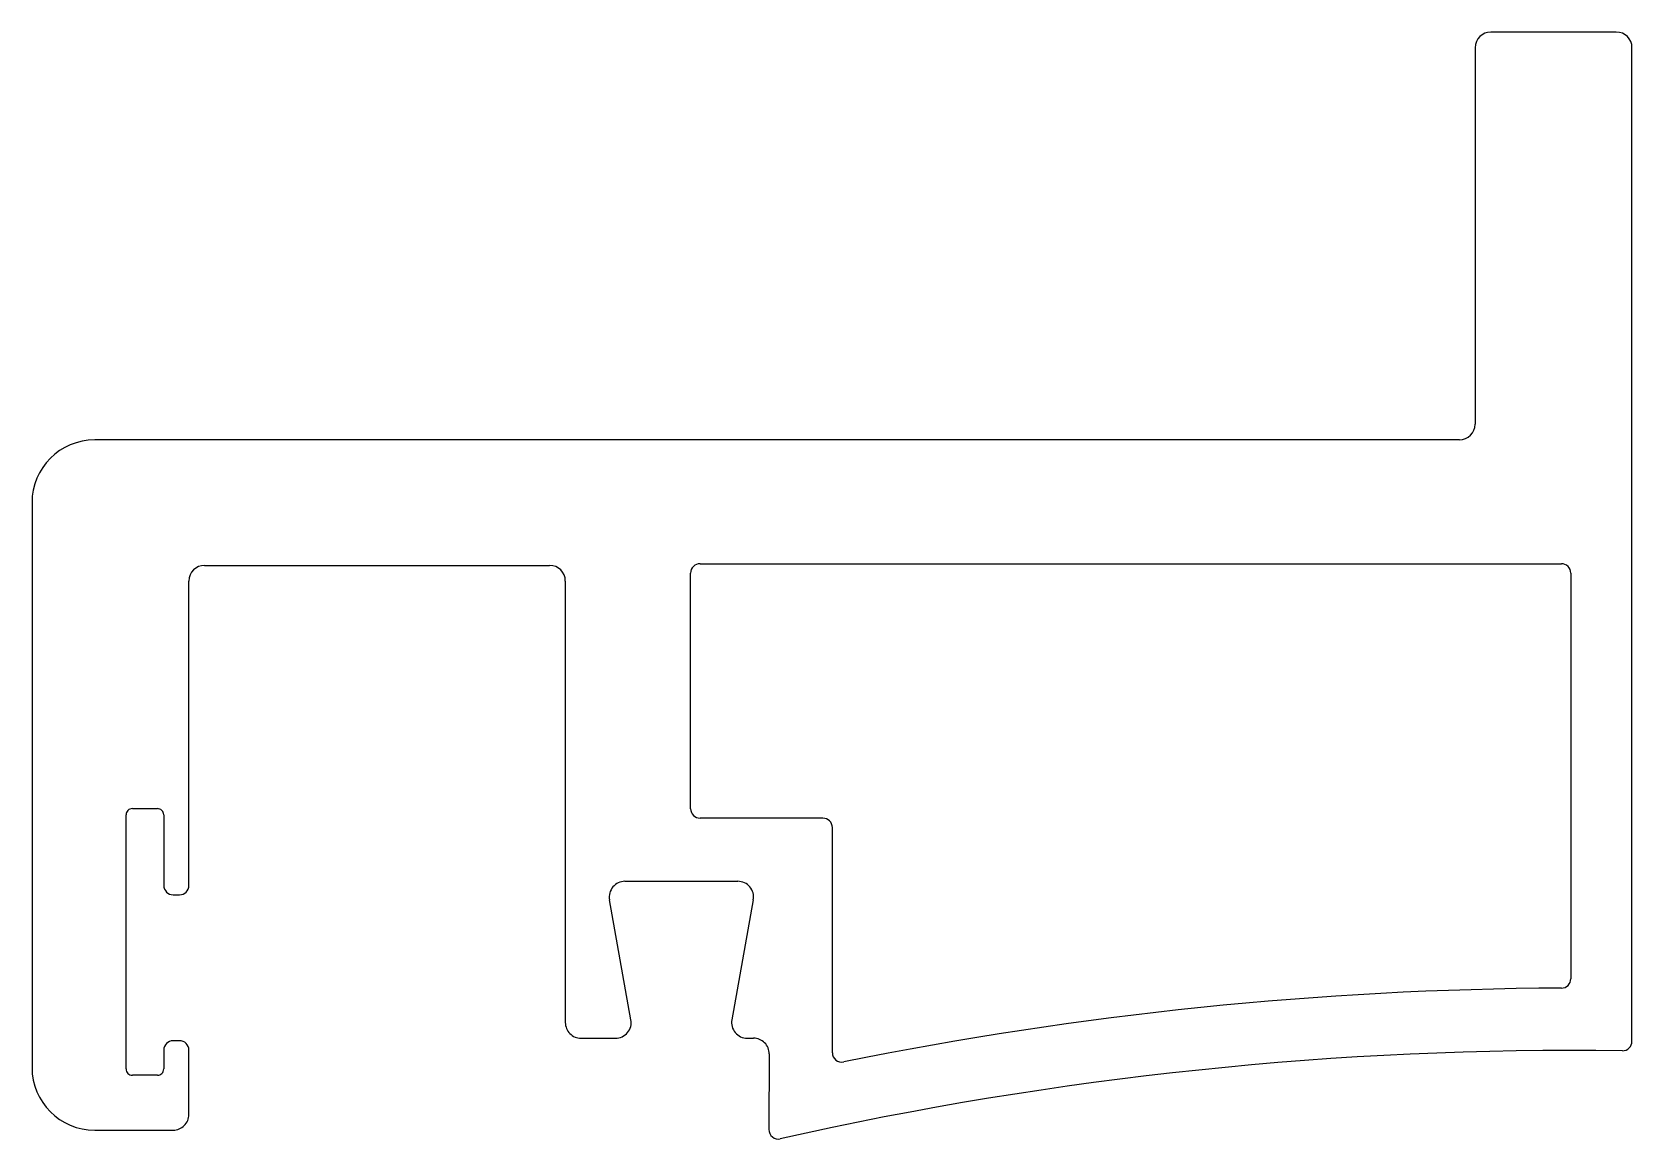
# Model space of a CAD drawing. Extents: x 834.4 to 885.4, y 244.6 to 279.9.
import ezdxf

# ---------------------------------------------------------------- set-up
doc = ezdxf.new("R2010")
doc.units = 0
doc.layers.get('0').update_dxf_attribs({"linetype": 'CONTINUOUS'})

msp = doc.modelspace()

# ---------------------------------------------------------------- linework, layer by layer
for p, q in [((884.904, 279.864), (880.904, 279.864)), ((880.404, 279.364), (880.404, 267.364)), ((885.404, 247.697), (885.404, 279.364)), ((879.904, 266.864), (836.404, 266.864)), ((834.404, 264.864), (834.404, 246.864)), ((839.904, 262.864), (850.904, 262.864)), ((855.697, 262.917), (883.152, 262.917)), ((839.404, 252.664), (839.404, 262.364)), ((851.404, 262.364), (851.404, 249.464)), ((855.397, 255.109), (855.397, 262.617)), ((883.452, 262.617), (883.452, 249.691)), ((837.604, 255.114), (838.402, 255.114)), ((837.404, 246.814), (837.404, 254.914)), ((838.604, 254.914), (838.604, 252.665)), ((859.617, 254.808), (855.698, 254.808)), ((859.917, 247.331), (859.917, 254.508)), ((853.304, 252.795), (856.904, 252.795)), ((838.904, 252.364), (839.104, 252.364)), ((853.496, 248.383), (852.812, 252.207)), ((857.396, 252.207), (856.712, 248.383)), ((851.404, 249.464), (851.404, 248.295)), ((838.604, 247.414), (838.604, 246.814)), ((839.104, 247.714), (838.904, 247.714)), ((839.404, 245.364), (839.404, 247.414)), ((851.904, 247.795), (853.004, 247.795)), ((857.204, 247.795), (857.403, 247.795)), ((857.903, 247.293), (857.891, 244.884)), ((838.404, 246.614), (837.604, 246.614)), ((836.404, 244.864), (838.904, 244.864))]:
    msp.add_line(p, q)
for centre, radius, start, end in [((880.904, 279.364), 0.5, 90, 180), ((884.904, 279.364), 0.5, 360, 90), ((879.904, 267.364), 0.5, 270, 0), ((836.404, 264.864), 2, 90, 179.9995), ((839.904, 262.364), 0.5, 90, 179.9983), ((850.904, 262.364), 0.5, 360, 90), ((855.697, 262.617), 0.3, 89.9994, 179.9996), ((883.152, 262.617), 0.3, 359.9971, 89.9971), ((837.604, 254.914), 0.2, 89.9966, 179.9966), ((838.404, 254.914), 0.2, 359.9971, 90.6365), ((855.698, 255.109), 0.301, 179.9996, 269.9996), ((859.617, 254.508), 0.3, 359.9996, 89.9996), ((838.904, 252.664), 0.3, 179.9965, 269.9977), ((839.104, 252.664), 0.3, 269.9994, 359.9977), ((853.304, 252.295), 0.5, 90.0008, 190.1472), ((856.904, 252.295), 0.5, 349.8528, 90.001), ((883.739, 131.346), 118.046, 90.28423, 101.46425), ((883.152, 249.691), 0.3, 270.2836, 359.9971), ((853.004, 248.295), 0.5, 269.999, 10.1472), ((857.204, 248.295), 0.5, 169.8528, 269.9992), ((851.904, 248.295), 0.5, 179.9996, 270), ((838.904, 247.414), 0.3, 90, 179.9971), ((839.104, 247.414), 0.3, 359.9994, 90.0006), ((857.403, 247.295), 0.5, 359.7106, 90), ((883.607, 131.948), 115.459, 89.25886, 102.68308), ((885.104, 247.697), 0.3, 269.2589, 360), ((836.404, 246.864), 2, 179.999, 269.9987), ((860.217, 247.331), 0.3, 179.9995, 281.4642), ((837.604, 246.814), 0.2, 179.999, 269.999), ((838.404, 246.814), 0.2, 269.9993, 359.9995), ((838.904, 245.364), 0.5, 269.999, 359.9991), ((858.191, 244.882), 0.3, 179.7109, 282.6837)]:
    msp.add_arc(centre, radius, start, end)

doc.saveas('drawing.dxf')
